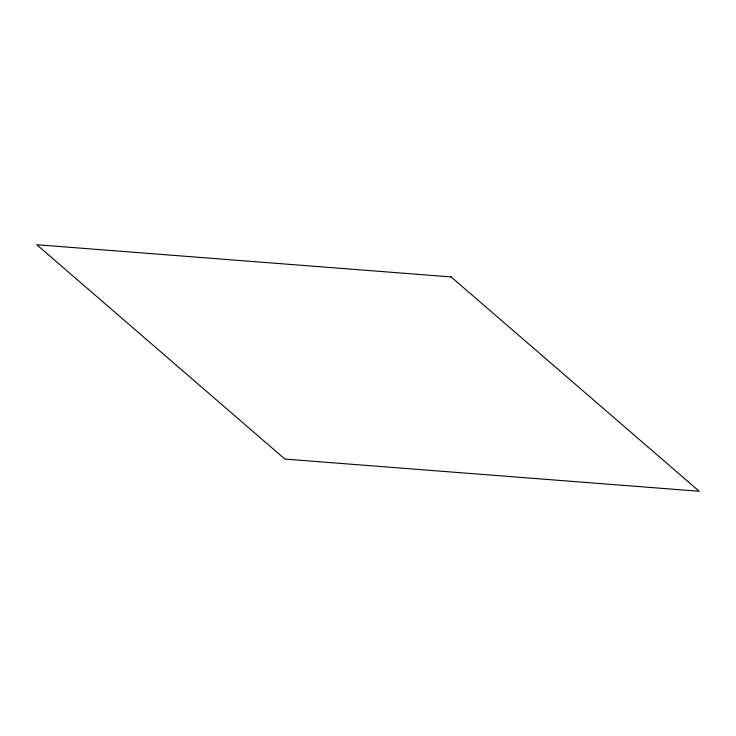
<?xml version="1.0" encoding="UTF-8"?>
<svg xmlns="http://www.w3.org/2000/svg" width="736" height="736" viewBox="0 0 736 736"><rect width="100%" height="100%" fill="white"/><g stroke="black" fill="none" stroke-linecap="round" stroke-linejoin="round"><path stroke-width="1.1" d="M451.104 276.92L36.8 244.748L284.896 459.08L699.2 491.252L451.104 276.92"/></g></svg>
